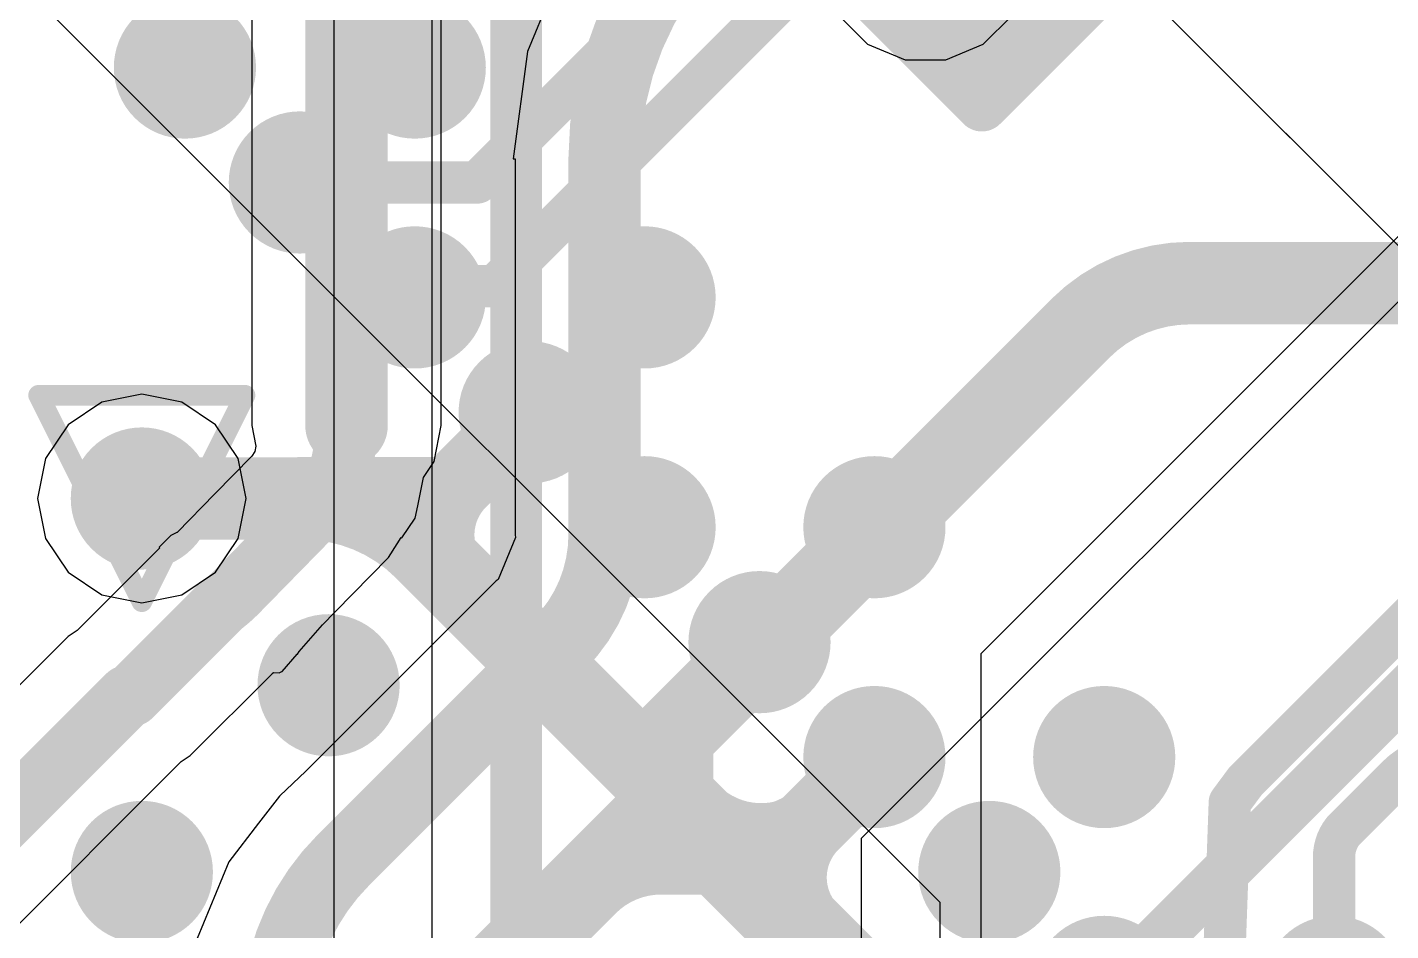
# Model space of a CAD drawing. Header units: inches. Extents: x -6 to 283, y -12 to 154.
# Drawn here: x 56.424 to 59.78, y 13.647 to 15.87 of the extents above; entities that cross this region are included whole.
import ezdxf

# ---------------------------------------------------------------- set-up
doc = ezdxf.new("R2010")
doc.units = ezdxf.units.IN
for name, color, linetype in [('Bottom Layer', 5, 'Continuous'), ('Bottom Overlay', 54, 'Continuous'), ('Bottom Paste', 16, 'Continuous'), ('Bottom Solder', 6, 'Continuous'), ('Drill Drawing', 1, 'Continuous'), ('GND-1', 16, 'Continuous'), ('GND-2', 90, 'Continuous'), ('GND-3', 216, 'Continuous'), ('GND-4', 54, 'Continuous'), ('PWR-1', 156, 'Continuous'), ('PWR-2', 130, 'Continuous'), ('Signal L1', 76, 'Continuous'), ('Signal L2', 6, 'Continuous'), ('Top Layer', 1, 'Continuous'), ('Top Overlay', 2, 'Continuous'), ('Top Paste', 8, 'Continuous'), ('Top Solder', 216, 'Continuous'), ('Via Holes', 16, 'Continuous')]:
    doc.layers.add(name, color=color, linetype=linetype)

# ---------------------------------------------------------------- blocks, each defined once
blk = doc.blocks.new('C___0402_B_34')
at = {"layer": 'Bottom Layer'}
for points in [[(-0.2413, 0.3175), (-0.2412999999999999, -0.3175), (-0.6985, -0.3175), (-0.6985, 0.3175)], [(0.6985, 0.3175), (0.6985, -0.3175), (0.2413, -0.3175), (0.2412999999999999, 0.3175)]]:
    blk.add_hatch(color=5, dxfattribs=at).paths.add_polyline_path(points)
at = {"layer": 'Bottom Paste'}
for points in [[(-0.2413, 0.3175), (-0.2412999999999999, -0.3175), (-0.6985, -0.3175), (-0.6985, 0.3175)], [(0.6985, 0.3175), (0.6985, -0.3175), (0.2413, -0.3175), (0.2412999999999999, 0.3175)]]:
    blk.add_hatch(color=16, dxfattribs=at).paths.add_polyline_path(points)
at = {"layer": 'Bottom Solder'}
for points in [[(-0.18130012, 0.37749988), (-0.18130012, -0.37749988), (-0.7584998799999999, -0.37749988), (-0.7584998799999999, 0.37749988)], [(0.7584998799999999, 0.37749988), (0.7584998799999999, -0.37749988), (0.18130012, -0.37749988), (0.18130012, 0.37749988)]]:
    blk.add_hatch(color=6, dxfattribs=at).paths.add_polyline_path(points)
at = {"layer": 'Bottom Overlay'}
for points in [[(-0.7874, -0.4064, 0.127, 0.127, 0), (-0.7874, 0.4064, 0.127, 0.127, 0)], [(-0.2794, 0.4064, 0.127, 0.127, 0), (-0.7874, 0.4064, 0.127, 0.127, 0)], [(0.7874, 0.4064, 0.127, 0.127, 0), (0.2794, 0.4064, 0.127, 0.127, 0)], [(0.7874, -0.4064, 0.127, 0.127, 0), (0.7874, 0.4064, 0.127, 0.127, 0)], [(-0.2794, -0.4064, 0.127, 0.127, 0), (-0.7874, -0.4064, 0.127, 0.127, 0)], [(0.7874, -0.4064, 0.127, 0.127, 0), (0.2794, -0.4064, 0.127, 0.127, 0)]]:
    blk.add_lwpolyline(points, format="xyseb", dxfattribs=at)
for points in [[(-0.8191499999999999, 0.4064, 0.0635, 0.0635, 1), (-0.7556499999999999, 0.4064, 0.0635, 0.0635, 1)], [(-0.8191499999999999, 0.4064, 0.0635, 0.0635, 1), (-0.7556499999999999, 0.4064, 0.0635, 0.0635, 1)], [(-0.31115, 0.4064, 0.0635, 0.0635, 1), (-0.24765, 0.4064, 0.0635, 0.0635, 1)], [(0.24765, 0.4064, 0.0635, 0.0635, 1), (0.31115, 0.4064, 0.0635, 0.0635, 1)], [(0.7556499999999999, 0.4064, 0.0635, 0.0635, 1), (0.8191499999999999, 0.4064, 0.0635, 0.0635, 1)], [(0.7556499999999999, 0.4064, 0.0635, 0.0635, 1), (0.8191499999999999, 0.4064, 0.0635, 0.0635, 1)], [(-0.8191499999999999, -0.4064, 0.0635, 0.0635, 1), (-0.7556499999999999, -0.4064, 0.0635, 0.0635, 1)], [(-0.8191499999999999, -0.4064, 0.0635, 0.0635, 1), (-0.7556499999999999, -0.4064, 0.0635, 0.0635, 1)], [(-0.31115, -0.4064, 0.0635, 0.0635, 1), (-0.24765, -0.4064, 0.0635, 0.0635, 1)], [(0.24765, -0.4064, 0.0635, 0.0635, 1), (0.31115, -0.4064, 0.0635, 0.0635, 1)], [(0.7556499999999999, -0.4064, 0.0635, 0.0635, 1), (0.8191499999999999, -0.4064, 0.0635, 0.0635, 1)], [(0.7556499999999999, -0.4064, 0.0635, 0.0635, 1), (0.8191499999999999, -0.4064, 0.0635, 0.0635, 1)]]:
    blk.add_lwpolyline(points, format="xyseb", close=True, dxfattribs=at)
blk = doc.blocks.new('BGA_565_15_5_14_4__57')
at = {"layer": 'Top Layer'}
h = blk.add_hatch(color=1, dxfattribs=at)
edge = h.paths.add_edge_path()
edge.add_arc((-7.400000439999999, -0.8000009399999999), 0.12499848, 0, 360)
h = blk.add_hatch(color=1, dxfattribs=at)
edge = h.paths.add_edge_path()
edge.add_arc((-7.00000124, -0.8000009399999999), 0.12499848, 0, 360)
h = blk.add_hatch(color=1, dxfattribs=at)
edge = h.paths.add_edge_path()
edge.add_arc((-7.00000124, -1.20000014), 0.12499848, 0, 360)
h = blk.add_hatch(color=1, dxfattribs=at)
edge = h.paths.add_edge_path()
edge.add_arc((-7.400000439999999, -1.5999968), 0.12499848, 0, 360)
h = blk.add_hatch(color=1, dxfattribs=at)
edge = h.paths.add_edge_path()
edge.add_arc((-7.00000124, -1.59999934), 0.12499848, 0, 360)
h = blk.add_hatch(color=1, dxfattribs=at)
edge = h.paths.add_edge_path()
edge.add_arc((-7.00000124, -2.00000108), 0.12499848, 0, 360)
h = blk.add_hatch(color=1, dxfattribs=at)
edge = h.paths.add_edge_path()
edge.add_arc((-6.174999079999999, -2.27499926), 0.12499848, 0, 360)
h = blk.add_hatch(color=1, dxfattribs=at)
edge = h.paths.add_edge_path()
edge.add_arc((-5.52500038, -2.27499926), 0.12499848, 0, 360)
h = blk.add_hatch(color=1, dxfattribs=at)
edge = h.paths.add_edge_path()
edge.add_arc((-7.400000439999999, -2.39999774), 0.12499848, 0, 360)
h = blk.add_hatch(color=1, dxfattribs=at)
edge = h.paths.add_edge_path()
edge.add_arc((-7.00000124, -2.40000028), 0.12499848, 0, 360)
h = blk.add_hatch(color=1, dxfattribs=at)
edge = h.paths.add_edge_path()
edge.add_arc((-7.00000124, -2.79999948), 0.12499848, 0, 360)
h = blk.add_hatch(color=1, dxfattribs=at)
edge = h.paths.add_edge_path()
edge.add_arc((-6.174999079999999, -2.9250005), 0.12499848, 0, 360)
h = blk.add_hatch(color=1, dxfattribs=at)
edge = h.paths.add_edge_path()
edge.add_arc((-7.400000439999999, -3.20000376), 0.12499848, 0, 360)
h = blk.add_hatch(color=1, dxfattribs=at)
edge = h.paths.add_edge_path()
edge.add_arc((-7.00000124, -3.20000122), 0.12499848, 0, 360)
h = blk.add_hatch(color=1, dxfattribs=at)
edge = h.paths.add_edge_path()
edge.add_arc((-7.00000124, -3.60000042), 0.12499848, 0, 360)
at = {"layer": 'Top Paste'}
h = blk.add_hatch(color=8, dxfattribs=at)
edge = h.paths.add_edge_path()
edge.add_arc((-7.400000439999999, -0.8000009399999999), 0.12499848, 0, 360)
h = blk.add_hatch(color=8, dxfattribs=at)
edge = h.paths.add_edge_path()
edge.add_arc((-7.00000124, -0.8000009399999999), 0.12499848, 0, 360)
h = blk.add_hatch(color=8, dxfattribs=at)
edge = h.paths.add_edge_path()
edge.add_arc((-7.00000124, -1.20000014), 0.12499848, 0, 360)
h = blk.add_hatch(color=8, dxfattribs=at)
edge = h.paths.add_edge_path()
edge.add_arc((-7.400000439999999, -1.5999968), 0.12499848, 0, 360)
h = blk.add_hatch(color=8, dxfattribs=at)
edge = h.paths.add_edge_path()
edge.add_arc((-7.00000124, -1.59999934), 0.12499848, 0, 360)
h = blk.add_hatch(color=8, dxfattribs=at)
edge = h.paths.add_edge_path()
edge.add_arc((-7.00000124, -2.00000108), 0.12499848, 0, 360)
h = blk.add_hatch(color=8, dxfattribs=at)
edge = h.paths.add_edge_path()
edge.add_arc((-6.174999079999999, -2.27499926), 0.12499848, 0, 360)
h = blk.add_hatch(color=8, dxfattribs=at)
edge = h.paths.add_edge_path()
edge.add_arc((-5.52500038, -2.27499926), 0.12499848, 0, 360)
h = blk.add_hatch(color=8, dxfattribs=at)
edge = h.paths.add_edge_path()
edge.add_arc((-7.400000439999999, -2.39999774), 0.12499848, 0, 360)
h = blk.add_hatch(color=8, dxfattribs=at)
edge = h.paths.add_edge_path()
edge.add_arc((-7.00000124, -2.40000028), 0.12499848, 0, 360)
h = blk.add_hatch(color=8, dxfattribs=at)
edge = h.paths.add_edge_path()
edge.add_arc((-7.00000124, -2.79999948), 0.12499848, 0, 360)
h = blk.add_hatch(color=8, dxfattribs=at)
edge = h.paths.add_edge_path()
edge.add_arc((-6.174999079999999, -2.9250005), 0.12499848, 0, 360)
h = blk.add_hatch(color=8, dxfattribs=at)
edge = h.paths.add_edge_path()
edge.add_arc((-7.400000439999999, -3.20000376), 0.12499848, 0, 360)
h = blk.add_hatch(color=8, dxfattribs=at)
edge = h.paths.add_edge_path()
edge.add_arc((-7.00000124, -3.20000122), 0.12499848, 0, 360)
h = blk.add_hatch(color=8, dxfattribs=at)
edge = h.paths.add_edge_path()
edge.add_arc((-7.00000124, -3.60000042), 0.12499848, 0, 360)
at = {"layer": 'Top Solder'}
h = blk.add_hatch(color=216, dxfattribs=at)
edge = h.paths.add_edge_path()
edge.add_arc((-7.400000439999999, 0), 0.17499838, 0, 360)
h = blk.add_hatch(color=216, dxfattribs=at)
edge = h.paths.add_edge_path()
edge.add_arc((-7.00000124, -0.3999992), 0.17499838, 0, 360)
h = blk.add_hatch(color=216, dxfattribs=at)
edge = h.paths.add_edge_path()
edge.add_arc((-7.400000439999999, -0.8000009399999999), 0.17499838, 0, 360)
h = blk.add_hatch(color=216, dxfattribs=at)
edge = h.paths.add_edge_path()
edge.add_arc((-7.00000124, -0.8000009399999999), 0.17499838, 0, 360)
h = blk.add_hatch(color=216, dxfattribs=at)
edge = h.paths.add_edge_path()
edge.add_arc((-7.00000124, -1.20000014), 0.17499838, 0, 360)
h = blk.add_hatch(color=216, dxfattribs=at)
edge = h.paths.add_edge_path()
edge.add_arc((-7.400000439999999, -1.5999968), 0.17499838, 0, 360)
h = blk.add_hatch(color=216, dxfattribs=at)
edge = h.paths.add_edge_path()
edge.add_arc((-7.00000124, -1.59999934), 0.17499838, 0, 360)
h = blk.add_hatch(color=216, dxfattribs=at)
edge = h.paths.add_edge_path()
edge.add_arc((-7.00000124, -2.00000108), 0.17499838, 0, 360)
h = blk.add_hatch(color=216, dxfattribs=at)
edge = h.paths.add_edge_path()
edge.add_arc((-6.174999079999999, -2.27499926), 0.17499838, 0, 360)
h = blk.add_hatch(color=216, dxfattribs=at)
edge = h.paths.add_edge_path()
edge.add_arc((-5.52500038, -2.27499926), 0.17499838, 0, 360)
h = blk.add_hatch(color=216, dxfattribs=at)
edge = h.paths.add_edge_path()
edge.add_arc((-7.400000439999999, -2.39999774), 0.17499838, 0, 360)
h = blk.add_hatch(color=216, dxfattribs=at)
edge = h.paths.add_edge_path()
edge.add_arc((-7.00000124, -2.40000028), 0.17499838, 0, 360)
h = blk.add_hatch(color=216, dxfattribs=at)
edge = h.paths.add_edge_path()
edge.add_arc((-7.00000124, -2.79999948), 0.17499838, 0, 360)
h = blk.add_hatch(color=216, dxfattribs=at)
edge = h.paths.add_edge_path()
edge.add_arc((-6.174999079999999, -2.9250005), 0.17499838, 0, 360)
h = blk.add_hatch(color=216, dxfattribs=at)
edge = h.paths.add_edge_path()
edge.add_arc((-7.400000439999999, -3.20000376), 0.17499838, 0, 360)
h = blk.add_hatch(color=216, dxfattribs=at)
edge = h.paths.add_edge_path()
edge.add_arc((-7.00000124, -3.20000122), 0.17499838, 0, 360)
h = blk.add_hatch(color=216, dxfattribs=at)
edge = h.paths.add_edge_path()
edge.add_arc((-7.00000124, -3.60000042), 0.17499838, 0, 360)
blk = doc.blocks.new('R___0201_94')
at = {"layer": 'Top Layer'}
for points in [[(-0.41000045, 0.18499963), (-0.14000099, 0.18499963), (-0.14000099, -0.18499963), (-0.41000045, -0.18499963)], [(0.14000099, 0.18499963), (0.41000045, 0.18499963), (0.41000045, -0.18499963), (0.14000099, -0.18499963)]]:
    blk.add_hatch(color=1, dxfattribs=at).paths.add_polyline_path(points)
at = {"layer": 'Top Paste'}
for points in [[(-0.41000045, 0.18499963), (-0.14000099, 0.18499963), (-0.14000099, -0.18499963), (-0.41000045, -0.18499963)], [(0.14000099, 0.18499963), (0.41000045, 0.18499963), (0.41000045, -0.18499963), (0.14000099, -0.18499963)]]:
    blk.add_hatch(color=8, dxfattribs=at).paths.add_polyline_path(points)
at = {"layer": 'Top Solder'}
for points in [[(-0.46500161, 0.24000079), (-0.08499983, 0.24000079), (-0.08499983, -0.24000079), (-0.46500161, -0.24000079)], [(0.08499983, 0.24000079), (0.46500161, 0.24000079), (0.46500161, -0.24000079), (0.08499983, -0.24000079)]]:
    blk.add_hatch(color=216, dxfattribs=at).paths.add_polyline_path(points)
at = {"layer": 'Top Overlay'}
for points in [[(-0.4826, -0.254, 0.127, 0.127, 0), (-0.4826, 0.254, 0.127, 0.127, 0)], [(0.4826, 0.254, 0.127, 0.127, 0), (-0.4826, 0.254, 0.127, 0.127, 0)], [(0.4826, -0.254, 0.127, 0.127, 0), (0.4826, 0.254, 0.127, 0.127, 0)], [(0.4826, -0.254, 0.127, 0.127, 0), (-0.4826, -0.254, 0.127, 0.127, 0)]]:
    blk.add_lwpolyline(points, format="xyseb", dxfattribs=at)
for points in [[(-0.51435, 0.254, 0.0635, 0.0635, 1), (-0.4508499999999999, 0.254, 0.0635, 0.0635, 1)], [(-0.51435, 0.254, 0.0635, 0.0635, 1), (-0.4508499999999999, 0.254, 0.0635, 0.0635, 1)], [(0.4508499999999999, 0.254, 0.0635, 0.0635, 1), (0.51435, 0.254, 0.0635, 0.0635, 1)], [(0.4508499999999999, 0.254, 0.0635, 0.0635, 1), (0.51435, 0.254, 0.0635, 0.0635, 1)], [(-0.51435, -0.254, 0.0635, 0.0635, 1), (-0.4508499999999999, -0.254, 0.0635, 0.0635, 1)], [(-0.51435, -0.254, 0.0635, 0.0635, 1), (-0.4508499999999999, -0.254, 0.0635, 0.0635, 1)], [(0.4508499999999999, -0.254, 0.0635, 0.0635, 1), (0.51435, -0.254, 0.0635, 0.0635, 1)], [(0.4508499999999999, -0.254, 0.0635, 0.0635, 1), (0.51435, -0.254, 0.0635, 0.0635, 1)]]:
    blk.add_lwpolyline(points, format="xyseb", close=True, dxfattribs=at)

msp = doc.modelspace()

# ---------------------------------------------------------------- hatches: boundary and pattern name
at = {"layer": 'Bottom Layer'}
h = msp.add_hatch(color=5, dxfattribs=at)
edge = h.paths.add_edge_path()
edge.add_arc((56.70591401999999, 14.710664), 0.1499997, 0, 360)
at = {"layer": 'GND-1'}
h = msp.add_hatch(color=16, dxfattribs=at)
edge = h.paths.add_edge_path()
edge.add_arc((56.70591401999999, 14.710664), 0.1499997, 0, 360)
at = {"layer": 'GND-2'}
h = msp.add_hatch(color=90, dxfattribs=at)
edge = h.paths.add_edge_path()
edge.add_arc((56.70591401999999, 14.710664), 0.1499997, 0, 360)
at = {"layer": 'GND-3'}
h = msp.add_hatch(color=216, dxfattribs=at)
edge = h.paths.add_edge_path()
edge.add_arc((56.70591401999999, 14.710664), 0.1499997, 0, 360)
at = {"layer": 'GND-4'}
h = msp.add_hatch(color=54, dxfattribs=at)
edge = h.paths.add_edge_path()
edge.add_arc((56.70591401999999, 14.710664), 0.1499997, 0, 360)
at = {"layer": 'PWR-1'}
h = msp.add_hatch(color=156, dxfattribs=at)
edge = h.paths.add_edge_path()
edge.add_arc((56.70591401999999, 14.710664), 0.1499997, 0, 360)
at = {"layer": 'PWR-2'}
h = msp.add_hatch(color=130, dxfattribs=at)
edge = h.paths.add_edge_path()
edge.add_arc((56.70591401999999, 14.710664), 0.1499997, 0, 360)
at = {"layer": 'Signal L1'}
h = msp.add_hatch(color=76, dxfattribs=at)
edge = h.paths.add_edge_path()
edge.add_arc((56.70591401999999, 14.710664), 0.1499997, 0, 360)
at = {"layer": 'Signal L2'}
h = msp.add_hatch(color=6, dxfattribs=at)
edge = h.paths.add_edge_path()
edge.add_arc((56.70591401999999, 14.710664), 0.1499997, 0, 360)
at = {"layer": 'Top Layer'}
h = msp.add_hatch(color=1, dxfattribs=at)
edge = h.paths.add_edge_path()
edge.add_arc((56.70591401999999, 14.710664), 0.1499997, 0, 360)
msp.add_hatch(color=1, dxfattribs=at).paths.add_polyline_path([(57.08886982, 14.63471038), (57.48722309999999, 14.63471038), (57.48722309999999, 14.81267294), (57.08886982, 14.81267294)])
at = {"layer": 'Via Holes'}
h = msp.add_hatch(color=7, dxfattribs=at)
edge = h.paths.add_edge_path()
edge.add_arc((56.70591401999999, 14.710664), 0.07499858, 0, 360)

# ---------------------------------------------------------------- linework, layer by layer
at = {"layer": 'Bottom Layer'}
for p, q in [((62.29725157999999, 17.8545998), (58.77134295999999, 14.32869118)), ((56.97675675999999, 16.47987814), (56.97675675999999, 14.8905087)), ((57.44291279999999, 14.8905087), (57.44291279999999, 16.47987814)), ((57.75668408, 16.0561147), (57.6549266, 15.81044844)), ((57.6549266, 15.81044844), (57.62022004, 15.5468193)), ((57.62022004, 15.5468193), (57.62470567999999, 15.5468193)), ((57.62470567999999, 15.5468193), (57.62470567999999, 14.62118488)), ((56.97675675999999, 14.8905087), (56.98696248, 14.83920324)), ((57.4251709, 14.80131406), (57.44291279999999, 14.8905087)), ((56.98696248, 14.83920324), (56.9843539, 14.82608922)), ((56.9770133, 14.81510372), (56.8857003, 14.72185778)), ((56.9843539, 14.82608922), (56.9770133, 14.81510372)), ((57.39892508, 14.7620355), (57.4251709, 14.80131406)), ((57.38515828, 14.69282558), (57.39892508, 14.7620355)), ((56.88569268, 14.7218527), (56.79296744, 14.6271742)), ((56.8857003, 14.72185778), (56.88569268, 14.7218527)), ((57.37914609999999, 14.66256148), (57.38515828, 14.69282558)), ((57.34631406, 14.61342518), (57.37914609999999, 14.66256148)), ((56.77754964, 14.619224), (56.74871048, 14.59115192)), ((56.7922537, 14.62673224), (56.77754964, 14.619224)), ((56.79227148, 14.62674748), (56.7922537, 14.62673224)), ((56.79264739999999, 14.62678304), (56.79227148, 14.62674748)), ((56.7929141, 14.62710308), (56.79264739999999, 14.62678304)), ((56.79296744, 14.6271742), (56.7929141, 14.62710308)), ((57.33428716, 14.59869572), (57.3447037, 14.61428624)), ((57.3447037, 14.61428624), (57.34631406, 14.61342518)), ((57.62603156, 14.61451992), (57.58326558, 14.51127654)), ((57.62470567999999, 14.62118488), (57.62603156, 14.61451992)), ((56.74938104, 14.58833252), (56.71567523999999, 14.5546191)), ((56.74871048, 14.59115192), (56.74871302, 14.59114938)), ((56.74871302, 14.59114938), (56.74938104, 14.58833252)), ((57.18173984, 14.43193964), (57.31273779999999, 14.56570366)), ((57.31273779999999, 14.56570366), (57.33428716, 14.59869572)), ((56.71567523999999, 14.5546191), (56.54712592, 14.38607232)), ((57.57758867999999, 14.50743352), (57.10924823999999, 14.03909054)), ((57.5775963, 14.5074386), (57.57758867999999, 14.50743352)), ((57.57774108, 14.50758592), (57.5775963, 14.5074386)), ((57.58326558, 14.51127654), (57.57774108, 14.50758592)), ((57.15044195999999, 14.39997882), (57.18173475999999, 14.43193202)), ((57.18173475999999, 14.43193202), (57.18173984, 14.43193964)), ((57.09310653999999, 14.33436046), (57.15044195999999, 14.39997882)), ((56.52484758, 14.37118284), (55.07382432, 12.92016212)), ((56.52485265999999, 14.37119046), (56.52484758, 14.37118284)), ((56.54712592, 14.38607232), (56.52485265999999, 14.37119046)), ((57.08874789999999, 14.32783012), (57.09310653999999, 14.33436046)), ((57.05107715999999, 14.28460694), (57.08871742, 14.32780218)), ((57.08871742, 14.32780218), (57.08874789999999, 14.32783012)), ((58.77134295999999, 14.32869118), (58.77134295999999, 3.62964222)), ((56.82524322, 14.0781913), (57.02565938, 14.27861)), ((57.02565938, 14.27861), (57.02713257999999, 14.27997398)), ((57.02713257999999, 14.27997398), (57.0300358, 14.2823692)), ((57.0300358, 14.2823692), (57.04394992, 14.28157164)), ((57.04394992, 14.28157164), (57.04395246, 14.28157418)), ((57.04395246, 14.28157418), (57.05097301999999, 14.28448248)), ((57.05097301999999, 14.28448248), (57.05107715999999, 14.28460694)), ((55.42750408, 12.68784356), (56.80296234, 14.06330436)), ((56.80296234, 14.06330436), (56.82524322, 14.0781913)), ((57.10924823999999, 14.03909054), (57.04539009999999, 13.97850138)), ((57.04451634, 13.97783082), (56.99337598, 13.91117868)), ((57.04539009999999, 13.97850138), (57.04451634, 13.97783082)), ((56.99337598, 13.91117868), (56.9204475, 13.8161395)), ((56.9204475, 13.8161395), (56.84245426, 13.62784422))]:
    msp.add_line(p, q, dxfattribs=at)
for points in [[(57.20983477999999, 14.8905087, 0.2032, 0.2032, 0), (57.20983477999999, 16.47987814, 0.2032, 0.2032, 0)], [(57.84483478, 15.5468193, 0.1778, 0.1778, -0.1986720336461074), (58.07686632, 16.10772496, 0.1778, 0.1778, 0)], [(57.84483478, 14.62118488, 0.1778, 0.1778, 0), (57.84483478, 15.5468193, 0.1778, 0.1778, 0)], [(59.01609482, 15.12925346, 0.2032, 0.2032, -0.1987644589970463), (59.28535006, 15.24069342, 0.2032, 0.2032, 0)], [(59.28535006, 15.24069342, 0.2032, 0.2032, 0), (59.9730195, 15.24069342, 0.2032, 0.2032, 0)], [(58.01137496, 14.1245336, 0.2032, 0.2032, 0), (59.01594242, 15.12910106, 0.2032, 0.2032, 0)], [(59.01594242, 15.12910106, 0.2032, 0.2032, 0), (59.01609482, 15.12925346, 0.2032, 0.2032, 0)], [(59.01594242, 15.12910106, 0.2032, 0.2032, -0.0001422829817535868), (59.01609482, 15.12925346, 0.2032, 0.2032, 0)], [(57.20983477999999, 14.8905087, 0.1524, 0.1524, -0.1235210234260611), (57.16471676, 14.710664, 0.1524, 0.1524, 0)], [(57.03371371999999, 14.57689236, 0.1524, 0.1524, 0), (57.16471676, 14.710664, 0.1524, 0.1524, 0)], [(57.84483478, 14.62118488, 0.1778, 0.1778, -0.1987644589969733), (57.73339482, 14.35192964, 0.1778, 0.1778, 0)], [(56.94099101999999, 14.48221132, 0.1524, 0.1524, 0), (57.03371371999999, 14.57689236, 0.1524, 0.1524, 0)], [(56.93726229999999, 14.47843434, 0.1524, 0.1524, -0.02974228359982349), (56.90807262, 14.45262286, 0.1524, 0.1524, 0)], [(56.93814368, 14.47931572, 0.1524, 0.1524, -0.0009526772542984682), (56.93726229999999, 14.47843434, 0.1524, 0.1524, 0)], [(56.94099101999999, 14.48221132, 0.1524, 0.1524, -0.003096187568263478), (56.93814368, 14.47931572, 0.1524, 0.1524, 0)], [(56.67874363999999, 14.22469088, 0.1524, 0.1524, 0), (56.8958857, 14.44183294, 0.1524, 0.1524, 0)], [(56.8958857, 14.44183294, 0.1524, 0.1524, -0.02671731523194315), (56.90807262, 14.45262286, 0.1524, 0.1524, 0)], [(57.20245608, 13.8209909, 0.1778, 0.1778, 0), (57.73324242, 14.35177724, 0.1778, 0.1778, 0)], [(57.73324242, 14.35177724, 0.1778, 0.1778, 0), (57.73339482, 14.35192964, 0.1778, 0.1778, 0)], [(57.73339482, 14.35192964, 0.1778, 0.1778, -0.0001422829818238639), (57.73324242, 14.35177724, 0.1778, 0.1778, 0)], [(55.2203239, 12.77366254, 0.1524, 0.1524, 0), (56.67135224, 14.22469088, 0.1524, 0.1524, 0)], [(56.67135224, 14.22469088, 0.1524, 0.1524, 0), (56.67874363999999, 14.22469088, 0.1524, 0.1524, 0)], [(58.01137496, 13.96920752, 0.2032, 0.2032, 0), (58.01137496, 14.1245336, 0.2032, 0.2032, 0)], [(57.80118487999999, 13.76194352, 0.2032, 0.2032, 0), (58.00844888, 13.96920752, 0.2032, 0.2032, 0)], [(58.00844888, 13.96920752, 0.2032, 0.2032, 0), (58.01137496, 13.96920752, 0.2032, 0.2032, 0)], [(58.01137496, 13.95061726, 0.2032, 0.2032, 0), (58.01137496, 13.96920752, 0.2032, 0.2032, 0)], [(58.01137496, 13.95061726, 0.2032, 0.2032, 0), (58.124598, 13.83739422, 0.2032, 0.2032, 0)], [(57.80118487999999, 13.76194352, 0.2032, 0.2032, -0.198428933628112), (57.98382104, 13.83739422, 0.2032, 0.2032, 0)], [(57.98382104, 13.83739422, 0.2032, 0.2032, 0), (57.98382357999999, 13.83739422, 0.2032, 0.2032, 0)], [(57.98382357999999, 13.83739422, 0.2032, 0.2032, 0), (58.124598, 13.83739422, 0.2032, 0.2032, 0)], [(58.124598, 13.83739422, 0.2032, 0.2032, 0), (58.83402253999999, 13.12796968, 0.2032, 0.2032, 0)], [(57.03843304, 13.42578214, 0.1778, 0.1778, -0.1992745200827453), (57.20245608, 13.8209909, 0.1778, 0.1778, 0)], [(57.34577558, 13.30653422, 0.2032, 0.2032, 0), (57.80084452, 13.76160316, 0.2032, 0.2032, 0)], [(57.80084452, 13.76160316, 0.2032, 0.2032, 0), (57.80118487999999, 13.76194352, 0.2032, 0.2032, 0)], [(57.80084452, 13.76160316, 0.2032, 0.2032, -0.0004633318404577572), (57.80118487999999, 13.76194352, 0.2032, 0.2032, 0)]]:
    msp.add_lwpolyline(points, format="xyseb", dxfattribs=at)
for points in [[(57.80038477999999, 15.5468193, 0.08889999999999999, 0.08889999999999999, 1), (57.88928478, 15.5468193, 0.08889999999999999, 0.08889999999999999, 1)], [(57.80038477999999, 15.5468193, 0.08889999999999999, 0.08889999999999999, 1), (57.88928478, 15.5468193, 0.08889999999999999, 0.08889999999999999, 1)], [(59.23455006, 15.24069342, 0.1016, 0.1016, 1), (59.33615005999999, 15.24069342, 0.1016, 0.1016, 1)], [(59.23455006, 15.24069342, 0.1016, 0.1016, 1), (59.33615005999999, 15.24069342, 0.1016, 0.1016, 1)], [(58.96514241999999, 15.12910106, 0.1016, 0.1016, 1), (59.06674241999999, 15.12910106, 0.1016, 0.1016, 1)], [(58.96514241999999, 15.12910106, 0.1016, 0.1016, 1), (59.06674241999999, 15.12910106, 0.1016, 0.1016, 1)], [(58.96514241999999, 15.12910106, 0.1016, 0.1016, 1), (59.06674241999999, 15.12910106, 0.1016, 0.1016, 1)], [(58.96529481999999, 15.12925346, 0.1016, 0.1016, 1), (59.06689481999999, 15.12925346, 0.1016, 0.1016, 1)], [(58.96529481999999, 15.12925346, 0.1016, 0.1016, 1), (59.06689481999999, 15.12925346, 0.1016, 0.1016, 1)], [(58.96529481999999, 15.12925346, 0.1016, 0.1016, 1), (59.06689481999999, 15.12925346, 0.1016, 0.1016, 1)], [(57.15903478, 14.8905087, 0.1016, 0.1016, 1), (57.26063478, 14.8905087, 0.1016, 0.1016, 1)], [(57.17173477999999, 14.8905087, 0.0762, 0.0762, 1), (57.24793477999999, 14.8905087, 0.0762, 0.0762, 1)], [(57.12661675999999, 14.710664, 0.0762, 0.0762, 1), (57.20281676, 14.710664, 0.0762, 0.0762, 1)], [(57.12661675999999, 14.710664, 0.0762, 0.0762, 1), (57.20281676, 14.710664, 0.0762, 0.0762, 1)], [(57.80038477999999, 14.62118488, 0.08889999999999999, 0.08889999999999999, 1), (57.88928478, 14.62118488, 0.08889999999999999, 0.08889999999999999, 1)], [(57.80038477999999, 14.62118488, 0.08889999999999999, 0.08889999999999999, 1), (57.88928478, 14.62118488, 0.08889999999999999, 0.08889999999999999, 1)], [(56.99561371999999, 14.57689236, 0.0762, 0.0762, 1), (57.07181371999999, 14.57689236, 0.0762, 0.0762, 1)], [(56.99561371999999, 14.57689236, 0.0762, 0.0762, 1), (57.07181371999999, 14.57689236, 0.0762, 0.0762, 1)], [(56.89916229999999, 14.47843434, 0.0762, 0.0762, 1), (56.97536229999999, 14.47843434, 0.0762, 0.0762, 1)], [(56.89916229999999, 14.47843434, 0.0762, 0.0762, 1), (56.97536229999999, 14.47843434, 0.0762, 0.0762, 1)], [(56.90004368, 14.47931572, 0.0762, 0.0762, 1), (56.97624368, 14.47931572, 0.0762, 0.0762, 1)], [(56.90004368, 14.47931572, 0.0762, 0.0762, 1), (56.97624368, 14.47931572, 0.0762, 0.0762, 1)], [(56.90289101999999, 14.48221132, 0.0762, 0.0762, 1), (56.97909102, 14.48221132, 0.0762, 0.0762, 1)], [(56.90289101999999, 14.48221132, 0.0762, 0.0762, 1), (56.97909102, 14.48221132, 0.0762, 0.0762, 1)], [(56.85778569999999, 14.44183294, 0.0762, 0.0762, 1), (56.9339857, 14.44183294, 0.0762, 0.0762, 1)], [(56.85778569999999, 14.44183294, 0.0762, 0.0762, 1), (56.9339857, 14.44183294, 0.0762, 0.0762, 1)], [(56.86997261999999, 14.45262286, 0.0762, 0.0762, 1), (56.94617262, 14.45262286, 0.0762, 0.0762, 1)], [(56.86997261999999, 14.45262286, 0.0762, 0.0762, 1), (56.94617262, 14.45262286, 0.0762, 0.0762, 1)], [(57.68879242, 14.35177724, 0.08889999999999999, 0.08889999999999999, 1), (57.77769241999999, 14.35177724, 0.08889999999999999, 0.08889999999999999, 1)], [(57.68879242, 14.35177724, 0.08889999999999999, 0.08889999999999999, 1), (57.77769241999999, 14.35177724, 0.08889999999999999, 0.08889999999999999, 1)], [(57.68879242, 14.35177724, 0.08889999999999999, 0.08889999999999999, 1), (57.77769241999999, 14.35177724, 0.08889999999999999, 0.08889999999999999, 1)], [(57.68894482, 14.35192964, 0.08889999999999999, 0.08889999999999999, 1), (57.77784482, 14.35192964, 0.08889999999999999, 0.08889999999999999, 1)], [(57.68894482, 14.35192964, 0.08889999999999999, 0.08889999999999999, 1), (57.77784482, 14.35192964, 0.08889999999999999, 0.08889999999999999, 1)], [(57.68894482, 14.35192964, 0.08889999999999999, 0.08889999999999999, 1), (57.77784482, 14.35192964, 0.08889999999999999, 0.08889999999999999, 1)], [(56.63325224, 14.22469088, 0.0762, 0.0762, 1), (56.70945224, 14.22469088, 0.0762, 0.0762, 1)], [(56.63325224, 14.22469088, 0.0762, 0.0762, 1), (56.70945224, 14.22469088, 0.0762, 0.0762, 1)], [(56.64064363999999, 14.22469088, 0.0762, 0.0762, 1), (56.71684364, 14.22469088, 0.0762, 0.0762, 1)], [(56.64064363999999, 14.22469088, 0.0762, 0.0762, 1), (56.71684364, 14.22469088, 0.0762, 0.0762, 1)], [(57.96057496, 14.1245336, 0.1016, 0.1016, 1), (58.06217495999999, 14.1245336, 0.1016, 0.1016, 1)], [(57.96057496, 14.1245336, 0.1016, 0.1016, 1), (58.06217495999999, 14.1245336, 0.1016, 0.1016, 1)], [(57.95764888, 13.96920752, 0.1016, 0.1016, 1), (58.05924888, 13.96920752, 0.1016, 0.1016, 1)], [(57.95764888, 13.96920752, 0.1016, 0.1016, 1), (58.05924888, 13.96920752, 0.1016, 0.1016, 1)], [(57.96057496, 13.96920752, 0.1016, 0.1016, 1), (58.06217495999999, 13.96920752, 0.1016, 0.1016, 1)], [(57.96057496, 13.96920752, 0.1016, 0.1016, 1), (58.06217495999999, 13.96920752, 0.1016, 0.1016, 1)], [(57.96057496, 13.96920752, 0.1016, 0.1016, 1), (58.06217495999999, 13.96920752, 0.1016, 0.1016, 1)], [(57.96057496, 13.95061726, 0.1016, 0.1016, 1), (58.06217495999999, 13.95061726, 0.1016, 0.1016, 1)], [(57.96057496, 13.95061726, 0.1016, 0.1016, 1), (58.06217495999999, 13.95061726, 0.1016, 0.1016, 1)], [(57.93302103999999, 13.83739422, 0.1016, 0.1016, 1), (58.03462103999999, 13.83739422, 0.1016, 0.1016, 1)], [(57.93302103999999, 13.83739422, 0.1016, 0.1016, 1), (58.03462103999999, 13.83739422, 0.1016, 0.1016, 1)], [(57.93302358, 13.83739422, 0.1016, 0.1016, 1), (58.03462358, 13.83739422, 0.1016, 0.1016, 1)], [(57.93302358, 13.83739422, 0.1016, 0.1016, 1), (58.03462358, 13.83739422, 0.1016, 0.1016, 1)], [(58.07379799999999, 13.83739422, 0.1016, 0.1016, 1), (58.17539799999999, 13.83739422, 0.1016, 0.1016, 1)], [(58.07379799999999, 13.83739422, 0.1016, 0.1016, 1), (58.17539799999999, 13.83739422, 0.1016, 0.1016, 1)], [(58.07379799999999, 13.83739422, 0.1016, 0.1016, 1), (58.17539799999999, 13.83739422, 0.1016, 0.1016, 1)], [(57.15800608, 13.8209909, 0.08889999999999999, 0.08889999999999999, 1), (57.24690608, 13.8209909, 0.08889999999999999, 0.08889999999999999, 1)], [(57.15800608, 13.8209909, 0.08889999999999999, 0.08889999999999999, 1), (57.24690608, 13.8209909, 0.08889999999999999, 0.08889999999999999, 1)], [(57.75004452, 13.76160316, 0.1016, 0.1016, 1), (57.85164452, 13.76160316, 0.1016, 0.1016, 1)], [(57.75004452, 13.76160316, 0.1016, 0.1016, 1), (57.85164452, 13.76160316, 0.1016, 0.1016, 1)], [(57.75004452, 13.76160316, 0.1016, 0.1016, 1), (57.85164452, 13.76160316, 0.1016, 0.1016, 1)], [(57.75038488, 13.76194352, 0.1016, 0.1016, 1), (57.85198488, 13.76194352, 0.1016, 0.1016, 1)], [(57.75038488, 13.76194352, 0.1016, 0.1016, 1), (57.85198488, 13.76194352, 0.1016, 0.1016, 1)], [(57.75038488, 13.76194352, 0.1016, 0.1016, 1), (57.85198488, 13.76194352, 0.1016, 0.1016, 1)], [(57.75038488, 13.76194352, 0.1016, 0.1016, 1), (57.85198488, 13.76194352, 0.1016, 0.1016, 1)]]:
    msp.add_lwpolyline(points, format="xyseb", close=True, dxfattribs=at)
at = {"layer": 'Drill Drawing'}
for points in [[(58.38059444, 16.29584244, 0.0508, 0.0508, 0), (58.63459444, 15.78784244, 0.0508, 0.0508, 0)], [(58.63459444, 15.78784244, 0.0508, 0.0508, 0), (58.88859444, 16.29584244, 0.0508, 0.0508, 0)], [(56.45191402, 14.964664, 0.0508, 0.0508, 0), (56.95991402, 14.964664, 0.0508, 0.0508, 0)], [(56.45191402, 14.964664, 0.0508, 0.0508, 0), (56.70591401999999, 14.456664, 0.0508, 0.0508, 0)], [(56.70591401999999, 14.456664, 0.0508, 0.0508, 0), (56.95991402, 14.964664, 0.0508, 0.0508, 0)]]:
    msp.add_lwpolyline(points, format="xyseb", dxfattribs=at)
for points in [[(58.62189444, 15.78784244, 0.0254, 0.0254, 1), (58.64729444, 15.78784244, 0.0254, 0.0254, 1)], [(58.62189444, 15.78784244, 0.0254, 0.0254, 1), (58.64729444, 15.78784244, 0.0254, 0.0254, 1)], [(56.43921401999999, 14.964664, 0.0254, 0.0254, 1), (56.46461401999999, 14.964664, 0.0254, 0.0254, 1)], [(56.43921401999999, 14.964664, 0.0254, 0.0254, 1), (56.46461401999999, 14.964664, 0.0254, 0.0254, 1)], [(56.94721402, 14.964664, 0.0254, 0.0254, 1), (56.97261401999999, 14.964664, 0.0254, 0.0254, 1)], [(56.94721402, 14.964664, 0.0254, 0.0254, 1), (56.97261401999999, 14.964664, 0.0254, 0.0254, 1)], [(56.69321402, 14.456664, 0.0254, 0.0254, 1), (56.71861402, 14.456664, 0.0254, 0.0254, 1)], [(56.69321402, 14.456664, 0.0254, 0.0254, 1), (56.71861402, 14.456664, 0.0254, 0.0254, 1)]]:
    msp.add_lwpolyline(points, format="xyseb", close=True, dxfattribs=at)
at = {"layer": 'GND-1'}
for p, q in [((58.42129794, 15.89932304), (58.49207504, 15.82854594)), ((58.77711384000001, 15.82854594), (58.84789093999999, 15.89932304)), ((58.49207504, 15.82854594), (58.58454882, 15.79024274)), ((58.68464006, 15.79024274), (58.77711384000001, 15.82854594)), ((58.58454882, 15.79024274), (58.68464006, 15.79024274))]:
    msp.add_line(p, q, dxfattribs=at)
at = {"layer": 'PWR-1'}
for p, q in [((57.17872486, 18.15854382), (57.17872486, 13.08652958)), ((57.42085797999999, 13.18970692), (57.42085797999999, 17.65568224)), ((56.60774556, 14.94766632), (56.52451992, 14.8920581)), ((56.70591401999999, 14.96719384), (56.60774556, 14.94766632)), ((56.80408247999999, 14.94766632), (56.70591401999999, 14.96719384)), ((56.88730811999999, 14.8920581), (56.80408247999999, 14.94766632)), ((56.52451992, 14.8920581), (56.4689117, 14.80883246)), ((56.94291634, 14.80883246), (56.88730811999999, 14.8920581)), ((56.4689117, 14.80883246), (56.44938418, 14.710664)), ((56.96244386, 14.710664), (56.94291634, 14.80883246)), ((56.44938418, 14.710664), (56.4689117, 14.61249554)), ((56.94291634, 14.61249554), (56.96244386, 14.710664)), ((56.4689117, 14.61249554), (56.52451992, 14.5292699)), ((56.88730811999999, 14.5292699), (56.94291634, 14.61249554)), ((56.52451992, 14.5292699), (56.60774556, 14.47366168)), ((56.80408247999999, 14.47366168), (56.88730811999999, 14.5292699)), ((56.60774556, 14.47366168), (56.70591401999999, 14.45413416)), ((56.70591401999999, 14.45413416), (56.80408247999999, 14.47366168))]:
    msp.add_line(p, q, dxfattribs=at)
at = {"layer": 'PWR-2'}
for p, q in [((56.60774556, 14.94766632), (56.52451992, 14.8920581)), ((56.70591401999999, 14.96719384), (56.60774556, 14.94766632)), ((56.80408247999999, 14.94766632), (56.70591401999999, 14.96719384)), ((56.88730811999999, 14.8920581), (56.80408247999999, 14.94766632)), ((56.52451992, 14.8920581), (56.4689117, 14.80883246)), ((56.94291634, 14.80883246), (56.88730811999999, 14.8920581)), ((56.4689117, 14.80883246), (56.44938418, 14.710664)), ((56.96244386, 14.710664), (56.94291634, 14.80883246)), ((56.44938418, 14.710664), (56.4689117, 14.61249554)), ((56.94291634, 14.61249554), (56.96244386, 14.710664)), ((56.4689117, 14.61249554), (56.52451992, 14.5292699)), ((56.88730811999999, 14.5292699), (56.94291634, 14.61249554)), ((56.52451992, 14.5292699), (56.60774556, 14.47366168)), ((56.80408247999999, 14.47366168), (56.88730811999999, 14.5292699)), ((56.60774556, 14.47366168), (56.70591401999999, 14.45413416)), ((56.70591401999999, 14.45413416), (56.80408247999999, 14.47366168))]:
    msp.add_line(p, q, dxfattribs=at)
at = {"layer": 'Signal L1'}
msp.add_lwpolyline([(57.6271136, 12.87218152, 0.127, 0.127, 0), (57.6271136, 17.61761272, 0.127, 0.127, 0)], format="xyseb", dxfattribs=at)
at = {"layer": 'Signal L2'}
for p, q in [((56.06681446, 16.3201731), (58.67031445999999, 13.7166731)), ((56.60774556, 14.94766632), (56.52451992, 14.8920581)), ((56.70591401999999, 14.96719384), (56.60774556, 14.94766632)), ((56.80408247999999, 14.94766632), (56.70591401999999, 14.96719384)), ((56.88730811999999, 14.8920581), (56.80408247999999, 14.94766632)), ((56.52451992, 14.8920581), (56.4689117, 14.80883246)), ((56.94291634, 14.80883246), (56.88730811999999, 14.8920581)), ((56.4689117, 14.80883246), (56.44938418, 14.710664)), ((56.96244386, 14.710664), (56.94291634, 14.80883246)), ((56.44938418, 14.710664), (56.4689117, 14.61249554)), ((56.94291634, 14.61249554), (56.96244386, 14.710664)), ((56.4689117, 14.61249554), (56.52451992, 14.5292699)), ((56.88730811999999, 14.5292699), (56.94291634, 14.61249554)), ((56.52451992, 14.5292699), (56.60774556, 14.47366168)), ((56.80408247999999, 14.47366168), (56.88730811999999, 14.5292699)), ((56.60774556, 14.47366168), (56.70591401999999, 14.45413416)), ((56.70591401999999, 14.45413416), (56.80408247999999, 14.47366168)), ((58.67031445999999, 13.7166731), (58.67031445999999, 13.35814448))]:
    msp.add_line(p, q, dxfattribs=at)
msp.add_lwpolyline([(58.5233399, 12.94197564, 0.11938, 0.11938, 0), (62.68442632, 17.10306206, 0.11938, 0.11938, 0)], format="xyseb", dxfattribs=at)
at = {"layer": 'Top Layer'}
for p, q in [((56.24125912, 18.8896371), (66.39227006, 8.7386287)), ((62.68741589999999, 18.08422342), (58.47692393999999, 13.87373146)), ((59.86704562, 15.26385314), (59.21306928, 15.91782948)), ((58.47692393999999, 13.87373146), (58.47692393999999, 2.89991038))]:
    msp.add_line(p, q, dxfattribs=at)
for points in [[(57.53199314, 15.48841962, 0.10414, 0.10414, 0), (58.24951266, 16.20593914, 0.10414, 0.10414, 0)], [(59.4218522, 14.01400804, 0.10414, 0.10414, 0), (61.57727079999999, 16.16942664, 0.10414, 0.10414, 0)], [(57.57502836, 15.23348236, 0.10414, 0.10414, 0), (58.38071127999999, 16.03916528, 0.10414, 0.10414, 0)], [(57.09492518, 15.48841962, 0.10414, 0.10414, 0), (57.53199314, 15.48841962, 0.10414, 0.10414, 0)], [(57.37776942, 15.20557538, 0.10414, 0.10414, 0), (57.4056764, 15.23348236, 0.10414, 0.10414, 0)], [(57.4056764, 15.23348236, 0.10414, 0.10414, 0), (57.57502836, 15.23348236, 0.10414, 0.10414, 0)], [(57.48974786, 14.75187804, 0.1778, 0.1778, 0), (57.66061112, 14.92273368, 0.1778, 0.1778, 0)], [(57.45930087999999, 14.53072278, 0.1778, 0.1778, -0.3343224516381145), (57.48960054, 14.75173072, 0.1778, 0.1778, 0)], [(57.46470599999999, 14.72683618, 0.1778, 0.1778, 0), (57.48960054, 14.75173072, 0.1778, 0.1778, 0)], [(57.48960054, 14.75173072, 0.1778, 0.1778, 0), (57.48974786, 14.75187804, 0.1778, 0.1778, 0)], [(57.48960054, 14.75173072, 0.1778, 0.1778, 0), (57.48974532, 14.7518755, 0.1778, 0.1778, 0)], [(57.48960054, 14.75173072, 0.1778, 0.1778, -0.0002756224444213062), (57.48974532, 14.7518755, 0.1778, 0.1778, 0)], [(57.48974532, 14.7518755, 0.1778, 0.1778, 0), (57.48974786, 14.75187804, 0.1778, 0.1778, 0)], [(56.70591401999999, 14.710664, 0.2032, 0.2032, 0), (57.10492007999999, 14.71066146, 0.2032, 0.2032, 0)], [(57.10492007999999, 14.710664, 0.2032, 0.2032, -0.1984586231368226), (57.40218898, 14.58783214, 0.2032, 0.2032, 0)], [(57.40218898, 14.58783214, 0.2032, 0.2032, 0), (57.45930087999999, 14.53072278, 0.2032, 0.2032, 0)], [(57.45930087999999, 14.53072278, 0.2032, 0.2032, 0), (57.45930341999999, 14.53072024, 0.2032, 0.2032, 0)], [(57.45930341999999, 14.53072024, 0.2032, 0.2032, 0), (58.08903545999999, 13.90099582, 0.2032, 0.2032, 0)], [(57.48184845999999, 14.4987772, 0.1778, 0.1778, -0.05285180357598917), (57.45930341999999, 14.53072024, 0.1778, 0.1778, 0)], [(58.33826534, 13.90331992, 0.1778, 0.1778, 0), (58.5091286, 14.07417556, 0.1778, 0.1778, 0)], [(58.33191533999999, 13.88349522, 0.1778, 0.1778, 0), (58.51586467999999, 14.06743948, 0.1778, 0.1778, 0)], [(59.79835386, 14.0277088, 0.10414, 0.10414, -0.4142135623730951), (60.01567626, 14.0277088, 0.10414, 0.10414, 0)], [(59.38397063999999, 13.96280672, 0.10414, 0.10414, 0), (59.4218522, 14.01400804, 0.10414, 0.10414, 0)], [(59.66310648, 13.89246142, 0.10414, 0.10414, 0), (59.79835386, 14.0277088, 0.10414, 0.10414, 0)], [(58.28437923999999, 13.87808502, 0.1778, 0.1778, -0.2595058604909298), (58.06372944, 13.9407646, 0.1778, 0.1778, 0)], [(58.08903545999999, 13.90099582, 0.2032, 0.2032, 0), (58.089038, 13.90099328, 0.2032, 0.2032, 0)], [(58.089038, 13.90099328, 0.2032, 0.2032, 0), (58.65464773999999, 13.3353937, 0.2032, 0.2032, 0)], [(58.34906034, 13.65543624, 0.1778, 0.1778, -0.3944681416560908), (58.35695973999999, 13.90853708, 0.1778, 0.1778, 0)], [(59.35766893999999, 13.2256784, 0.10414, 0.10414, 0), (59.38397063999999, 13.96280672, 0.10414, 0.10414, 0)], [(58.08903545999999, 13.90099582, 0.1778, 0.1778, -9.864966727928333e-05), (58.08895417999999, 13.90104408, 0.1778, 0.1778, 0)], [(58.28437923999999, 13.87808502, 0.1778, 0.1778, -0.2184157496993278), (58.089038, 13.90099328, 0.1778, 0.1778, 0)], [(58.3380342, 13.90330214, 0.1778, 0.1778, -0.0630909686233529), (58.28437923999999, 13.87808502, 0.1778, 0.1778, 0)], [(59.64051063999999, 13.82778794, 0.10414, 0.10414, -0.1691520294251601), (59.66310648, 13.89246142, 0.10414, 0.10414, 0)], [(59.64051063999999, 13.5085201, 0.10414, 0.10414, 0), (59.64051063999999, 13.82778794, 0.10414, 0.10414, 0)]]:
    msp.add_lwpolyline(points, format="xyseb", dxfattribs=at)
for points in [[(57.06889018, 15.48841962, 0.05207, 0.05207, 1), (57.12096018, 15.48841962, 0.05207, 0.05207, 1)], [(57.50595813999999, 15.48841962, 0.05207, 0.05207, 1), (57.55802814, 15.48841962, 0.05207, 0.05207, 1)], [(57.50595813999999, 15.48841962, 0.05207, 0.05207, 1), (57.55802814, 15.48841962, 0.05207, 0.05207, 1)], [(57.37964139999999, 15.23348236, 0.05207, 0.05207, 1), (57.4317114, 15.23348236, 0.05207, 0.05207, 1)], [(57.37964139999999, 15.23348236, 0.05207, 0.05207, 1), (57.4317114, 15.23348236, 0.05207, 0.05207, 1)], [(57.54899335999999, 15.23348236, 0.05207, 0.05207, 1), (57.60106336, 15.23348236, 0.05207, 0.05207, 1)], [(57.54899335999999, 15.23348236, 0.05207, 0.05207, 1), (57.60106336, 15.23348236, 0.05207, 0.05207, 1)], [(57.35173441999999, 15.20557538, 0.05207, 0.05207, 1), (57.40380441999999, 15.20557538, 0.05207, 0.05207, 1)], [(57.61616112, 14.92273368, 0.08889999999999999, 0.08889999999999999, 1), (57.70506112, 14.92273368, 0.08889999999999999, 0.08889999999999999, 1)], [(57.44515054, 14.75173072, 0.08889999999999999, 0.08889999999999999, 1), (57.53405054, 14.75173072, 0.08889999999999999, 0.08889999999999999, 1)], [(57.44515054, 14.75173072, 0.08889999999999999, 0.08889999999999999, 1), (57.53405054, 14.75173072, 0.08889999999999999, 0.08889999999999999, 1)], [(57.44515054, 14.75173072, 0.08889999999999999, 0.08889999999999999, 1), (57.53405054, 14.75173072, 0.08889999999999999, 0.08889999999999999, 1)], [(57.44515054, 14.75173072, 0.08889999999999999, 0.08889999999999999, 1), (57.53405054, 14.75173072, 0.08889999999999999, 0.08889999999999999, 1)], [(57.44515054, 14.75173072, 0.08889999999999999, 0.08889999999999999, 1), (57.53405054, 14.75173072, 0.08889999999999999, 0.08889999999999999, 1)], [(57.44529532, 14.7518755, 0.08889999999999999, 0.08889999999999999, 1), (57.53419531999999, 14.7518755, 0.08889999999999999, 0.08889999999999999, 1)], [(57.44529532, 14.7518755, 0.08889999999999999, 0.08889999999999999, 1), (57.53419531999999, 14.7518755, 0.08889999999999999, 0.08889999999999999, 1)], [(57.44529532, 14.7518755, 0.08889999999999999, 0.08889999999999999, 1), (57.53419531999999, 14.7518755, 0.08889999999999999, 0.08889999999999999, 1)], [(57.44529786, 14.75187804, 0.08889999999999999, 0.08889999999999999, 1), (57.53419786, 14.75187804, 0.08889999999999999, 0.08889999999999999, 1)], [(57.44529786, 14.75187804, 0.08889999999999999, 0.08889999999999999, 1), (57.53419786, 14.75187804, 0.08889999999999999, 0.08889999999999999, 1)], [(57.44529786, 14.75187804, 0.08889999999999999, 0.08889999999999999, 1), (57.53419786, 14.75187804, 0.08889999999999999, 0.08889999999999999, 1)], [(56.65511402, 14.710664, 0.1016, 0.1016, 1), (56.75671402, 14.710664, 0.1016, 0.1016, 1)], [(57.05412008, 14.710664, 0.1016, 0.1016, 1), (57.15572007999999, 14.710664, 0.1016, 0.1016, 1)], [(57.05412008, 14.71066146, 0.1016, 0.1016, 1), (57.15572007999999, 14.71066146, 0.1016, 0.1016, 1)], [(57.42025599999999, 14.72683618, 0.08889999999999999, 0.08889999999999999, 1), (57.50915599999999, 14.72683618, 0.08889999999999999, 0.08889999999999999, 1)], [(57.35138898, 14.58783214, 0.1016, 0.1016, 1), (57.45298897999999, 14.58783214, 0.1016, 0.1016, 1)], [(57.35138898, 14.58783214, 0.1016, 0.1016, 1), (57.45298897999999, 14.58783214, 0.1016, 0.1016, 1)], [(57.40850088000001, 14.53072278, 0.1016, 0.1016, 1), (57.51010087999999, 14.53072278, 0.1016, 0.1016, 1)], [(57.40850088000001, 14.53072278, 0.1016, 0.1016, 1), (57.51010087999999, 14.53072278, 0.1016, 0.1016, 1)], [(57.40850342, 14.53072024, 0.1016, 0.1016, 1), (57.51010342, 14.53072024, 0.1016, 0.1016, 1)], [(57.40850342, 14.53072024, 0.1016, 0.1016, 1), (57.51010342, 14.53072024, 0.1016, 0.1016, 1)], [(57.41485088, 14.53072278, 0.08889999999999999, 0.08889999999999999, 1), (57.50375087999999, 14.53072278, 0.08889999999999999, 0.08889999999999999, 1)], [(57.41485341999999, 14.53072024, 0.08889999999999999, 0.08889999999999999, 1), (57.50375342, 14.53072024, 0.08889999999999999, 0.08889999999999999, 1)], [(57.43739846, 14.4987772, 0.08889999999999999, 0.08889999999999999, 1), (57.52629846, 14.4987772, 0.08889999999999999, 0.08889999999999999, 1)], [(58.4646786, 14.07417556, 0.08889999999999999, 0.08889999999999999, 1), (58.55357859999999, 14.07417556, 0.08889999999999999, 0.08889999999999999, 1)], [(58.47141468, 14.06743948, 0.08889999999999999, 0.08889999999999999, 1), (58.56031467999999, 14.06743948, 0.08889999999999999, 0.08889999999999999, 1)], [(59.3958172, 14.01400804, 0.05207, 0.05207, 1), (59.4478872, 14.01400804, 0.05207, 0.05207, 1)], [(59.3958172, 14.01400804, 0.05207, 0.05207, 1), (59.4478872, 14.01400804, 0.05207, 0.05207, 1)], [(59.77231885999999, 14.0277088, 0.05207, 0.05207, 1), (59.82438886, 14.0277088, 0.05207, 0.05207, 1)], [(59.77231885999999, 14.0277088, 0.05207, 0.05207, 1), (59.82438886, 14.0277088, 0.05207, 0.05207, 1)], [(58.01927943999999, 13.9407646, 0.08889999999999999, 0.08889999999999999, 1), (58.10817944, 13.9407646, 0.08889999999999999, 0.08889999999999999, 1)], [(58.03823546, 13.90099582, 0.1016, 0.1016, 1), (58.13983546, 13.90099582, 0.1016, 0.1016, 1)], [(58.03823546, 13.90099582, 0.1016, 0.1016, 1), (58.13983546, 13.90099582, 0.1016, 0.1016, 1)], [(58.03823799999999, 13.90099328, 0.1016, 0.1016, 1), (58.139838, 13.90099328, 0.1016, 0.1016, 1)], [(58.03823799999999, 13.90099328, 0.1016, 0.1016, 1), (58.139838, 13.90099328, 0.1016, 0.1016, 1)], [(58.31250974, 13.90853708, 0.08889999999999999, 0.08889999999999999, 1), (58.40140974, 13.90853708, 0.08889999999999999, 0.08889999999999999, 1)], [(59.35793563999999, 13.96280672, 0.05207, 0.05207, 1), (59.41000564, 13.96280672, 0.05207, 0.05207, 1)], [(59.35793563999999, 13.96280672, 0.05207, 0.05207, 1), (59.41000564, 13.96280672, 0.05207, 0.05207, 1)], [(58.04450418, 13.90104408, 0.08889999999999999, 0.08889999999999999, 1), (58.13340418, 13.90104408, 0.08889999999999999, 0.08889999999999999, 1)], [(58.04458545999999, 13.90099582, 0.08889999999999999, 0.08889999999999999, 1), (58.13348545999999, 13.90099582, 0.08889999999999999, 0.08889999999999999, 1)], [(58.04458799999999, 13.90099328, 0.08889999999999999, 0.08889999999999999, 1), (58.133488, 13.90099328, 0.08889999999999999, 0.08889999999999999, 1)], [(58.23992924, 13.87808502, 0.08889999999999999, 0.08889999999999999, 1), (58.32882924, 13.87808502, 0.08889999999999999, 0.08889999999999999, 1)], [(58.23992924, 13.87808502, 0.08889999999999999, 0.08889999999999999, 1), (58.32882924, 13.87808502, 0.08889999999999999, 0.08889999999999999, 1)], [(58.23992924, 13.87808502, 0.08889999999999999, 0.08889999999999999, 1), (58.32882924, 13.87808502, 0.08889999999999999, 0.08889999999999999, 1)], [(58.28746534, 13.88349522, 0.08889999999999999, 0.08889999999999999, 1), (58.37636534, 13.88349522, 0.08889999999999999, 0.08889999999999999, 1)], [(58.2935842, 13.90330214, 0.08889999999999999, 0.08889999999999999, 1), (58.38248419999999, 13.90330214, 0.08889999999999999, 0.08889999999999999, 1)], [(58.29381533999999, 13.90331992, 0.08889999999999999, 0.08889999999999999, 1), (58.38271534, 13.90331992, 0.08889999999999999, 0.08889999999999999, 1)], [(59.63707147999999, 13.89246142, 0.05207, 0.05207, 1), (59.68914148, 13.89246142, 0.05207, 0.05207, 1)], [(59.63707147999999, 13.89246142, 0.05207, 0.05207, 1), (59.68914148, 13.89246142, 0.05207, 0.05207, 1)], [(59.61447563999999, 13.82778794, 0.05207, 0.05207, 1), (59.66654564, 13.82778794, 0.05207, 0.05207, 1)], [(59.61447563999999, 13.82778794, 0.05207, 0.05207, 1), (59.66654564, 13.82778794, 0.05207, 0.05207, 1)], [(58.30461034, 13.65543624, 0.08889999999999999, 0.08889999999999999, 1), (58.39351034, 13.65543624, 0.08889999999999999, 0.08889999999999999, 1)]]:
    msp.add_lwpolyline(points, format="xyseb", close=True, dxfattribs=at)

# ---------------------------------------------------------------- block references
at = {"rotation": 225}
for name, p in [('BGA_565_15_5_14_4__57', (54.40792014, 8.2759296)), ('C___0402_B_34', (60.25783731999999, 16.76469342)), ('R___0201_94', (58.93524916, 16.1982658))]:
    msp.add_blockref(name, p, dxfattribs=at)

doc.saveas('drawing.dxf')
